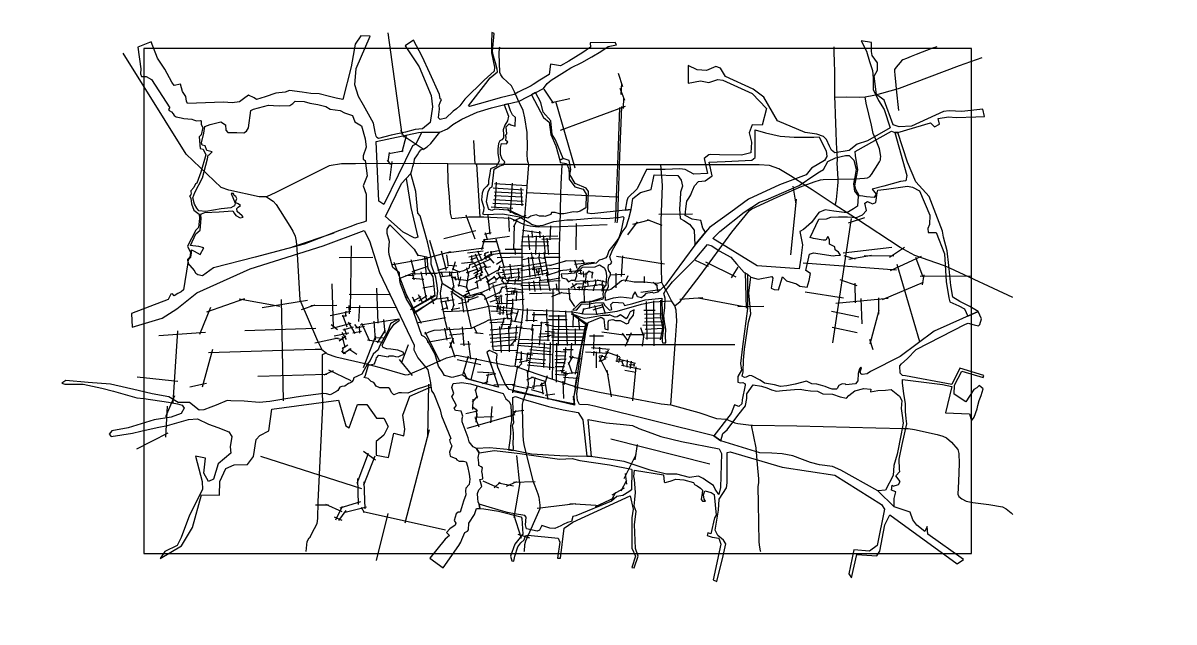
# Model space of a CAD drawing. Header units: metres. Extents: x 184 to 10270, y -520 to 4732.
import ezdxf

# ---------------------------------------------------------------- set-up
doc = ezdxf.new("R2010")
doc.units = ezdxf.units.M
doc.header["$MEASUREMENT"] = 0
for name, color, linetype in [('图框', 6, 'Continuous'), ('水网', 141, 'Continuous'), ('路网', 2, 'Continuous')]:
    doc.layers.add(name, color=color, linetype=linetype)

msp = doc.modelspace()

# ---------------------------------------------------------------- linework, layer by layer
at = {"layer": '图框'}
msp.add_lwpolyline([(1243, 4508), (1243, 81), (8494, 81), (8494, 4508), (1243, 4508)], dxfattribs=at)
at = {"layer": '水网'}
for points in [[(6238, 1113), (5193, 1373), (5136, 1384), (5060, 1386), (5042, 1422), (5038, 1481), (5054, 1618), (5116, 2020), (5120, 2040), (5137, 2107), (5185, 2127), (5249, 2153), (5275, 2137), (5283, 2050), (5313, 2042), (5312, 2110), (5318, 2127), (5353, 2132), (5376, 2122), (5417, 2122), (5435, 2115), (5471, 2093), (5494, 2103), (5496, 2124), (5534, 2170), (5539, 2216), (5504, 2198), (5485, 2158), (5470, 2138), (5450, 2154), (5420, 2174), (5392, 2155), (5372, 2152), (5351, 2160), (5322, 2172), (5315, 2168), (5259, 2166), (5148, 2148), (5108, 2141), (5074, 2149), (5031, 2167), (5006, 2176), (5124, 2097), (5071, 1885), (5043, 1657), (5011, 1456), (5018, 1380), (4445, 1519), (4409, 1565), (4386, 1619), (4345, 1715), (4332, 1777), (4338, 1825), (4324, 1836), (4273, 1860), (4248, 1846), (4350, 1540), (4090, 1605), (4061, 1627), (4033, 1648), (3946, 1624), (3878, 1640), (3858, 1676), (3826, 1723), (3796, 1824), (3720, 1964), (3702, 1981), (3678, 1992), (3609, 2194), (3597, 2225), (3543, 2316), (3492, 2444), (3485, 2474), (3482, 2542), (3425, 2588), (3394, 2703), (3390, 2729), (3391, 2749), (3396, 2817), (3374, 2885), (3374, 2923), (3398, 2961), (3612, 2749), (3644, 2692), (3653, 2696), (3723, 2683), (3733, 2580), (3753, 2544), (3774, 2506), (3784, 2425), (3793, 2336), (3597, 2225), (3609, 2194), (3811, 2315), (3818, 2380), (3814, 2431), (3803, 2502), (3773, 2582), (3761, 2616), (3760, 2674), (3728, 2814), (3664, 3041), (3643, 3065), (3625, 3255), (3584, 3412), (3543, 3368), (3582, 3114), (3643, 2854), (3617, 2844), (3515, 2898), (3362, 3035), (3502, 3324), (3584, 3412), (3590, 3439), (3601, 3474), (3613, 3511), (3616, 3539), (3641, 3576), (3654, 3595), (3671, 3621), (3701, 3632), (3727, 3647), (3759, 3675), (3837, 3775), (3677, 3772), (3626, 3669), (3597, 3656), (3347, 3139), (3302, 3169), (3280, 3692), (3650, 3772), (3837, 3775), (3905, 3804), (3952, 3842), (4030, 3888), (4164, 3951), (4289, 3987), (4359, 4005), (4533, 4046), (4746, 4158), (4777, 4202), (4812, 4231), (4883, 4274), (4930, 4303), (4984, 4340), (5080, 4385), (5170, 4436), (5248, 4482), (5313, 4525), (5386, 4540), (5374, 4561), (5153, 4558), (5156, 4520), (5089, 4472), (4968, 4397), (4895, 4356), (4805, 4370), (4796, 4279), (4713, 4231), (4655, 4192), (4636, 4181), (4522, 4126), (4489, 4106), (4366, 4077), (4214, 4032), (4096, 3999), (4088, 4005), (4240, 4200), (4278, 4252), (4342, 4305), (4340, 4326), (4325, 4383), (4308, 4442), (4298, 4481), (4313, 4641), (4291, 4648), (4290, 4559), (4288, 4470), (4316, 4346), (4313, 4310), (4226, 4231), (4056, 4063), (4011, 4006), (3983, 3978), (3953, 3960), (3889, 3898), (3839, 3885), (3826, 3901), (3829, 3929), (3833, 3975), (3831, 4012), (3839, 4034), (3852, 4060), (3840, 4067), (3833, 4104), (3749, 4293), (3682, 4438), (3607, 4580), (3533, 4533), (3657, 4347), (3760, 4095), (3771, 3997), (3752, 3860), (3686, 3804), (3622, 3797), (3536, 3776), (3409, 3747), (3300, 3719), (3284, 3728), (3279, 3739), (3271, 3774), (3255, 3855), (3168, 4010), (3123, 4087), (3091, 4189), (3103, 4333), (3225, 4617), (3145, 4619), (3096, 4545), (3061, 4348), (2987, 4060), (2928, 4073), (2869, 4086), (2779, 4111), (2706, 4114), (2629, 4124), (2518, 4139), (2482, 4125), (2401, 4116), (2307, 4085), (2231, 4060), (2209, 4076), (2161, 4100), (2117, 4066), (2080, 4042), (2018, 4032), (1940, 4037), (1627, 4027), (1616, 4046), (1612, 4088), (1581, 4131), (1564, 4195), (1509, 4185), (1489, 4212), (1426, 4326), (1362, 4424), (1307, 4566), (1189, 4519), (1218, 4329), (1214, 4286), (1223, 4263), (1262, 4264), (1310, 4235), (1471, 3989), (1466, 3983), (1460, 3973), (1465, 3964), (1485, 3954), (1499, 3936), (1508, 3922), (1527, 3910), (1571, 3899), (1594, 3894), (1663, 3890), (1677, 3882), (1705, 3875), (1737, 3877), (1745, 3875), (1746, 3841), (1760, 3817), (1746, 3751), (1728, 3733), (1737, 3631), (1763, 3626), (1786, 3576), (1743, 3424), (1708, 3327), (1695, 3321), (1682, 3290), (1654, 3259), (1656, 3252), (1657, 3241), (1655, 3228), (1651, 3219), (1642, 3215), (1656, 3197), (1660, 3146), (1681, 3091), (1729, 3056), (1732, 3019), (1723, 2940), (1699, 2914), (1625, 2774), (1653, 2721), (1647, 2678), (1627, 2658), (1628, 2630), (1638, 2619), (1631, 2644), (1636, 2662), (1655, 2678), (1661, 2713), (1662, 2742), (1684, 2732), (1736, 2701), (1768, 2760), (1725, 2772), (1673, 2777), (1651, 2780), (1698, 2883), (1736, 2916), (1744, 3017), (1743, 3050), (1747, 3059), (1778, 3069), (1902, 3076), (2024, 3086), (2035, 3065), (2048, 3044), (2087, 3023), (2114, 3029), (2106, 3041), (2062, 3078), (2059, 3104), (2069, 3118), (2090, 3132), (2070, 3146), (2050, 3156), (2049, 3170), (2059, 3193), (2050, 3210), (2034, 3220), (2029, 3237), (2007, 3237), (2043, 3151), (2038, 3130), (2025, 3124), (2004, 3112), (1920, 3103), (1787, 3080), (1725, 3085), (1706, 3108), (1688, 3144), (1672, 3200), (1691, 3247), (1758, 3373), (1801, 3540), (1806, 3572), (1816, 3575), (1843, 3603), (1795, 3614), (1780, 3654), (1755, 3660), (1749, 3681), (1768, 3765), (1777, 3823), (1823, 3841), (1918, 3865), (1960, 3839), (1961, 3793), (1978, 3773), (2058, 3773), (2120, 3770), (2143, 3783), (2159, 3814), (2182, 3964), (2204, 3976), (2334, 4012), (2379, 4009), (2432, 4006), (2523, 4008), (2550, 4026), (2568, 4047), (2649, 4044), (2698, 4030), (2767, 4018), (2838, 4000), (2877, 3975), (2962, 3964), (3001, 3943), (3070, 3920), (3093, 3866), (3150, 3830), (3183, 3717), (3191, 3642), (3164, 3567), (3164, 3537), (3183, 3526), (3201, 3392), (3164, 3305), (3192, 3231), (3192, 2995), (3168, 2986), (3106, 2967), (3058, 2947), (2957, 2911), (2647, 2792), (2220, 2680), (1854, 2585), (1756, 2514), (1715, 2525), (1700, 2535), (1686, 2562), (1628, 2630), (1591, 2392), (1570, 2374), (1540, 2359), (1508, 2339), (1495, 2357), (1481, 2354), (1457, 2308), (1134, 2184), (1141, 2064), (1403, 2143), (1531, 2227), (1708, 2366), (2176, 2575), (2813, 2779), (3174, 2912), (3220, 2822), (3307, 2543), (3613, 1907), (3609, 1866), (3645, 1797), (3733, 1691), (3756, 1578), (3765, 1506), (3785, 1479), (3839, 1340), (3850, 1286), (3932, 1089), (3920, 1078), (3927, 1055), (3943, 1024), (3921, 970), (3927, 933), (3976, 913), (3985, 903), (4007, 890), (4045, 890), (4068, 883), (4079, 845), (4095, 776), (4099, 731), (4095, 685), (4065, 654), (4063, 629), (4065, 595), (4043, 539), (4028, 481), (4016, 444), (3998, 444), (3981, 428), (3961, 370), (3978, 347), (3970, 330), (3925, 298), (3896, 265), (3921, 237), (3884, 205), (3750, 39), (3866, -45), (4002, 151), (4022, 181), (4029, 204), (4056, 264), (4079, 275), (4087, 288), (4092, 346), (4139, 423), (4158, 476), (4186, 474), (4182, 512), (4174, 534), (4170, 562), (4168, 606), (4179, 640), (4206, 669), (4187, 729), (4213, 736), (4212, 773), (4205, 800), (4212, 832), (4199, 840), (4179, 851), (4178, 874), (4173, 923), (4181, 964), (4158, 1002), (4130, 1016), (4095, 1060), (4086, 1095), (4032, 1234), (4031, 1263), (4037, 1285), (4024, 1329), (3975, 1334), (3962, 1355), (3983, 1377), (3943, 1454), (3958, 1482), (3941, 1537), (3953, 1571), (4008, 1578), (4027, 1579), (4106, 1568), (4391, 1482), (4416, 1437), (4444, 1414), (4460, 1380), (4466, 1245), (4457, 1200), (4457, 1145), (4452, 1091), (4446, 1050), (4437, 990), (4478, 983), (4482, 1002), (4479, 1050), (4482, 1101), (4482, 1136), (4478, 1165), (4472, 1204), (4485, 1230), (4482, 1261), (4479, 1299), (4478, 1330), (4475, 1432), (4476, 1448), (4500, 1458), (4566, 1433), (4789, 1369), (4916, 1341), (5048, 1317), (5090, 1252), (5124, 934), (5140, 934), (5165, 930), (5137, 1254), (5293, 1227), (5447, 1211), (5526, 1203), (5580, 1175), (5661, 1146), (5774, 1107), (5955, 1062), (6285, 999), (6305, 956), (6296, 658), (6281, 599), (6249, 644), (6235, 678), (6186, 710), (6145, 739), (6102, 759), (6023, 746), (5914, 777), (5824, 775), (5680, 811), (5453, 886), (5140, 934), (5034, 932), (4889, 936), (4641, 952), (4455, 988), (4272, 1007), (4158, 1002), (4181, 964), (4317, 984), (4538, 957), (4885, 907), (4996, 914), (5064, 896), (5324, 857), (5516, 821), (5520, 810), (5516, 639), (5492, 621), (5441, 589), (5388, 580), (5340, 540), (5028, 412), (5003, 406), (4989, 361), (4954, 351), (4917, 335), (4897, 322), (4844, 300), (4800, 302), (4765, 314), (4731, 325), (4709, 286), (4691, 277), (4597, 297), (4586, 333), (4594, 399), (4581, 415), (4492, 428), (4429, 440), (4349, 462), (4270, 486), (4182, 512), (4186, 474), (4222, 472), (4350, 453), (4547, 403), (4556, 389), (4563, 249), (4529, 207), (4494, 162), (4456, 56), (4469, 16), (4485, 14), (4494, 58), (4521, 138), (4546, 173), (4576, 201), (4586, 235), (4609, 242), (4874, 216), (4887, 179), (4868, 39), (4895, 39), (4925, 302), (5001, 355), (5505, 586), (5531, 468), (5518, 392), (5518, 128), (5550, 57), (5520, -43), (5539, -45), (5574, 57), (5551, 125), (5541, 335), (5558, 449), (5540, 495), (5545, 555), (5551, 614), (5549, 654), (5542, 729), (5537, 755), (5541, 812), (5797, 770), (5803, 708), (5811, 702), (5855, 715), (5906, 733), (5975, 726), (6058, 703), (6069, 684), (6093, 673), (6122, 654), (6137, 635), (6135, 608), (6127, 555), (6138, 538), (6166, 539), (6152, 557), (6147, 595), (6160, 630), (6213, 614), (6241, 598), (6259, 416), (6243, 392), (6210, 253), (6184, 262), (6178, 237), (6223, 225), (6282, 215), (6299, 163), (6233, -151), (6263, -165), (6320, 60), (6343, 164), (6321, 197), (6272, 237), (6250, 284), (6279, 461), (6285, 556), (6348, 655), (6353, 700), (6353, 874), (6353, 967), (6382, 973), (6836, 838), (7298, 767), (7708, 510), (7733, 469), (7669, 151), (7602, 101), (7463, 113), (7421, -97), (7443, -133), (7490, 73), (7667, 59), (7692, 100), (7736, 333), (7780, 418), (8369, -9), (8425, 28), (8114, 251), (8107, 317), (8087, 274), (8015, 330), (7980, 375), (7957, 444), (7817, 491), (7676, 630), (7349, 810), (7276, 843), (7163, 857), (7086, 878), (7015, 905), (6931, 936), (6835, 955), (6747, 961), (6642, 964), (6300, 1069)], [(7817, 491), (7817, 543), (7817, 563), (7832, 620), (7793, 636), (7800, 680), (7809, 670), (7856, 685), (7870, 712), (7833, 762), (7868, 799), (7865, 817), (7863, 908), (7888, 1036), (7928, 1217), (7923, 1265), (7916, 1326), (7916, 1347), (7917, 1395), (7902, 1481), (7890, 1578), (7890, 1607), (8241, 1561), (8324, 1545), (8268, 1314), (8477, 1306), (8494, 1243), (8519, 1276), (8545, 1349), (8552, 1377), (8563, 1422), (8579, 1465), (8599, 1524), (8563, 1552), (8543, 1534), (8517, 1517), (8447, 1409), (8344, 1477), (8346, 1555), (8410, 1680), (8598, 1624), (8604, 1641), (8394, 1705), (8324, 1562), (7917, 1637), (7892, 1640), (7869, 1662), (7866, 1726), (7883, 1744), (7932, 1787), (8010, 1869), (8442, 2091), (8466, 2099), (8520, 2086), (8556, 2076), (8568, 2089), (8584, 2138), (8554, 2202), (8169, 2031), (7869, 1809), (7610, 1677), (7580, 1656), (7536, 1649), (7527, 1657), (7519, 1674), (7532, 1709), (7526, 1714), (7515, 1700), (7502, 1658), (7500, 1593), (7478, 1567), (7395, 1558), (7392, 1564), (7363, 1567), (7333, 1554), (7319, 1528), (7312, 1522), (7275, 1521), (7248, 1531), (7212, 1544), (7173, 1556), (7141, 1565), (7097, 1568), (7072, 1580), (7051, 1590), (6950, 1564), (6878, 1550), (6822, 1545), (6770, 1558), (6683, 1574), (6643, 1600), (6572, 1637), (6549, 1640), (6521, 1626), (6505, 1623), (6487, 1634), (6495, 1673), (6498, 1777), (6507, 1871), (6540, 2110), (6561, 2183), (6545, 2365), (6561, 2502), (6533, 2531), (6532, 2228), (6489, 1895), (6472, 1745), (6479, 1687), (6448, 1632), (6449, 1583), (6467, 1578), (6493, 1581), (6513, 1567), (6511, 1555), (6486, 1429), (6484, 1394), (6456, 1369), (6418, 1383), (6389, 1309), (6238, 1113), (6300, 1069), (6317, 1134), (6354, 1165), (6448, 1290), (6515, 1375), (6516, 1377), (6526, 1438), (6527, 1481), (6582, 1558), (6654, 1547), (6701, 1534), (6744, 1514), (6786, 1504), (6838, 1509), (6943, 1519), (6993, 1522), (7040, 1512), (7086, 1508), (7145, 1504), (7194, 1481), (7278, 1478), (7344, 1454), (7400, 1441), (7420, 1466), (7472, 1506), (7552, 1526), (7613, 1521), (7610, 1497), (7675, 1510), (7742, 1513), (7792, 1517), (7865, 1459), (7884, 1423), (7878, 1352), (7889, 1291), (7897, 1222), (7880, 1130), (7843, 951), (7814, 853), (7810, 764), (7742, 636), (7676, 630)]]:
    msp.add_lwpolyline(points, close=True, dxfattribs=at)
for points in [[(4400, 4015), (4439, 3916), (4430, 3874), (4406, 3835), (4391, 3796), (4394, 3758), (4394, 3724), (4380, 3707), (4363, 3698), (4350, 3674), (4344, 3626), (4345, 3588), (4358, 3521), (4330, 3474), (4282, 3452), (4272, 3395), (4263, 3351), (4263, 3320), (4246, 3298), (4218, 3273), (4209, 3240), (4203, 3180), (4222, 3115), (4218, 3081), (4211, 3059), (4228, 3053), (4385, 3060), (4471, 3043), (4534, 3032), (4625, 2980), (4640, 2968), (4686, 2954), (4742, 2959), (4783, 2975), (4836, 2990), (4902, 3001), (4949, 3006), (5002, 3005), (5200, 3024), (5298, 3018), (5418, 3030), (5440, 3036), (5450, 3025), (5422, 2901), (5404, 2847), (5377, 2808), (5318, 2733), (5302, 2690), (5292, 2673), (5257, 2657), (5232, 2651), (5207, 2626), (5162, 2619), (5099, 2610), (5065, 2597), (5037, 2561), (5014, 2539), (4962, 2532), (4901, 2529), (4905, 2498), (4944, 2490), (4963, 2463), (4991, 2477), (5022, 2478), (5036, 2516), (5034, 2540), (5088, 2592), (5198, 2594), (5235, 2612), (5273, 2588), (5281, 2581), (5292, 2555), (5298, 2514), (5292, 2434), (5272, 2409), (5265, 2349), (5270, 2324), (5263, 2307), (5182, 2290), (5089, 2277), (5070, 2281), (5030, 2244), (5002, 2218), (5034, 2215), (5082, 2270), (5129, 2268), (5198, 2277), (5269, 2281), (5282, 2254), (5323, 2214), (5345, 2221), (5336, 2265), (5355, 2285), (5403, 2281), (5442, 2277), (5456, 2255), (5528, 2272), (5635, 2306), (5783, 2318), (5784, 2173), (5797, 2055), (5786, 1970), (5784, 1940), (5789, 1927), (5816, 1927), (5815, 1988), (5818, 2047), (5805, 2112), (5800, 2163), (5807, 2237), (5810, 2318), (5799, 2359), (5812, 2381), (5876, 2461), (6075, 2660), (6182, 2790), (6220, 2779), (6283, 2733), (6387, 2678), (6435, 2621), (6502, 2544), (6533, 2531), (6561, 2502), (6625, 2486), (6747, 2509), (6755, 2495), (6740, 2407), (6767, 2396), (6805, 2393), (6838, 2506), (6873, 2471), (6961, 2445), (6991, 2424), (7056, 2415), (7074, 2473), (7086, 2535), (7045, 2563), (7077, 2704), (7111, 2717), (7282, 2689), (7300, 2692), (7347, 2695), (7330, 2723), (7301, 2744), (7298, 2768), (7252, 2792), (7251, 2834), (7237, 2860), (7220, 2829), (7197, 2828), (7110, 2842), (7083, 2851), (7159, 3013), (7226, 3016), (7264, 3030), (7331, 3033), (7409, 3033), (7487, 3025), (7539, 3050), (7576, 3088), (7561, 3151), (7585, 3166), (7627, 3145), (7657, 3158), (7670, 3244), (7674, 3265), (7752, 3274), (7934, 3301), (7979, 3293), (8040, 3260), (8130, 3047), (8128, 2964), (8113, 2929), (8117, 2896), (8185, 2896), (8260, 2709), (8273, 2464), (8297, 2323), (8307, 2288), (8385, 2251), (8435, 2226), (8464, 2162), (8554, 2202), (8481, 2245), (8392, 2291), (8333, 2328), (8314, 2431), (8296, 2605), (8282, 2733), (8249, 2854), (8242, 2907), (8123, 3210), (8008, 3340), (7935, 3511), (7851, 3772), (7825, 3772), (7930, 3395), (7920, 3348), (7874, 3342), (7728, 3302), (7625, 3275), (7659, 3231), (7642, 3202), (7575, 3208), (7526, 3215), (7502, 3214), (7496, 3126), (7461, 3101), (7402, 3067), (7290, 3082), (7214, 3095), (7159, 3069), (7092, 2984), (7022, 2921), (6990, 2904), (7015, 2788), (7001, 2669), (6986, 2577), (6616, 2603), (6230, 2841), (6290, 2904), (6503, 3072), (6637, 3161), (6696, 3182), (6984, 3308), (7122, 3400), (7163, 3428), (7199, 3446), (7237, 3518), (7303, 3549), (7391, 3571), (7423, 3571), (7463, 3529), (7484, 3449), (7474, 3380), (7462, 3322), (7469, 3257), (7505, 3214), (7511, 3219), (7482, 3271), (7474, 3304), (7499, 3445), (7480, 3570), (7477, 3606), (7795, 3784), (7825, 3772), (7851, 3772), (8135, 3856), (8171, 3822), (8215, 3844), (8203, 3894), (8293, 3908), (8361, 3902), (8534, 3910), (8610, 3912), (8596, 3976), (8410, 3956), (8301, 3962), (8249, 3956), (7969, 3828), (7863, 3820), (7809, 3838), (7731, 4055), (7663, 4105), (7643, 4265), (7673, 4319), (7673, 4383), (7625, 4447), (7619, 4481), (7619, 4561), (7529, 4575), (7575, 4485), (7603, 4393), (7627, 4315), (7633, 4247), (7633, 4148), (7681, 4053), (7730, 3973), (7784, 3814), (7585, 3698), (7493, 3668), (7423, 3613), (7298, 3593), (7268, 3618), (7250, 3653), (7225, 3711), (7198, 3738), (7140, 3756), (7037, 3773), (6795, 3874), (6676, 4081), (6582, 4151), (6339, 4264), (6296, 4336), (6254, 4350), (6172, 4314), (6093, 4322), (6013, 4358), (6013, 4204), (6122, 4226), (6194, 4210), (6272, 4236), (6316, 4232), (6574, 4114), (6698, 3983), (6660, 3835), (6574, 3840), (6547, 3768), (6567, 3687), (6563, 3593), (6481, 3573), (6286, 3575), (6208, 3579), (6194, 3577), (6152, 3545), (6182, 3412), (6063, 3406), (5987, 3448), (5941, 3452), (5810, 3446), (5649, 3448), (5567, 3279), (5484, 3200), (5476, 3173), (5460, 3091), (5513, 3098), (5529, 3192), (5595, 3245), (5688, 3271), (5714, 3400), (5922, 3395), (5950, 3354), (5962, 3302), (5946, 3250), (5943, 3182), (5938, 3101), (5943, 3017), (5976, 3000), (6025, 2967), (6066, 2914), (6072, 2783), (6165, 2899), (6140, 2934), (6124, 3000), (6047, 3012), (5987, 3045), (5991, 3103), (6000, 3169), (6019, 3197), (6035, 3225), (6048, 3256), (6053, 3270), (6068, 3304), (6102, 3342), (6161, 3348), (6223, 3391), (6198, 3512), (6337, 3518), (6572, 3528), (6599, 3552), (6599, 3795), (6690, 3770), (6820, 3741), (6942, 3731), (7113, 3731), (7161, 3733), (7204, 3642), (7221, 3611), (7228, 3562), (7208, 3525), (7092, 3458), (7046, 3401), (6812, 3313), (6541, 3187), (6386, 3073), (6200, 2940), (6165, 2899), (6072, 2783), (5889, 2537), (5814, 2434), (5747, 2372), (5711, 2364), (5696, 2370), (5642, 2360), (5624, 2340), (5603, 2321), (5570, 2330), (5548, 2374), (5532, 2349), (5523, 2317), (5422, 2329), (5356, 2319), (5289, 2300), (5284, 2360), (5315, 2420), (5312, 2456), (5318, 2495), (5331, 2522), (5332, 2542), (5317, 2558), (5312, 2584), (5316, 2610), (5336, 2620), (5345, 2635), (5336, 2652), (5326, 2681), (5349, 2740), (5385, 2800), (5435, 2897), (5469, 2946), (5494, 3017), (5513, 3098), (5460, 3091), (5170, 3059), (5132, 3065), (5139, 3254), (5119, 3284), (5024, 3324), (4975, 3404), (4986, 3446), (4969, 3525), (4951, 3533), (4917, 3545), (4887, 3530), (4891, 3509), (4946, 3500), (4967, 3452), (4971, 3403), (4971, 3364), (5021, 3294), (5093, 3275), (5118, 3232), (5116, 3111), (5066, 3083), (5037, 3073), (5009, 3076), (4924, 3059), (4885, 3058), (4847, 3069), (4815, 3069), (4810, 3052), (4784, 3043), (4757, 3034), (4747, 3038), (4709, 3037), (4680, 3049), (4635, 3037), (4609, 3020), (4498, 3055), (4434, 3091), (4318, 3100), (4293, 3088), (4270, 3096), (4262, 3104), (4247, 3164), (4259, 3254), (4278, 3286), (4294, 3296), (4314, 3450), (4362, 3478), (4395, 3487), (4405, 3514), (4382, 3539), (4368, 3580), (4369, 3640), (4376, 3676), (4420, 3673), (4433, 3691), (4414, 3701), (4419, 3732), (4413, 3748), (4424, 3761), (4418, 3821), (4444, 3849), (4460, 3838), (4498, 3827), (4501, 3904), (4474, 3928), (4456, 3962), (4437, 4013), (4435, 4023), (4400, 4015)], [(4640, 4102), (4746, 3903), (4794, 3862), (4808, 3753), (4853, 3654), (4887, 3530), (4917, 3545), (4851, 3707), (4820, 3755), (4808, 3875), (4742, 3951), (4721, 4034), (4676, 4121), (4640, 4102)], [(3759, 1560), (3639, 1522), (3555, 1487), (3501, 1489), (3476, 1490), (3434, 1473), (3414, 1492), (3398, 1525), (3386, 1533), (3312, 1533), (3280, 1548), (3258, 1579), (3234, 1589), (3210, 1614), (3171, 1625), (3181, 1634), (3212, 1732), (3265, 1744), (3279, 1783), (3283, 1797), (3302, 1820), (3383, 1806), (3392, 1814), (3427, 1814), (3448, 1807), (3473, 1806), (3490, 1814), (3521, 1828), (3515, 1845), (3468, 1863), (3407, 1873), (3373, 1875), (3339, 1887), (3332, 1903), (3392, 2031), (3437, 2090), (3484, 2126), (3475, 2134), (3415, 2104), (3403, 2093), (3395, 2072), (3383, 2037), (3309, 1898), (3297, 1866), (3252, 1827), (3226, 1773), (3204, 1744), (3152, 1652), (3115, 1636), (3084, 1621), (3077, 1600), (3066, 1586), (3054, 1576), (3037, 1571), (3005, 1549), (2979, 1544), (2961, 1538), (2944, 1511), (2926, 1498), (2875, 1472), (2845, 1479), (2817, 1484), (2617, 1458), (2488, 1436), (2347, 1414), (2253, 1404), (2123, 1416), (2006, 1419), (1974, 1421), (1878, 1382), (1829, 1362), (1768, 1341), (1727, 1336), (1644, 1403), (1543, 1403), (1462, 1455), (1315, 1479), (1192, 1509), (952, 1564), (755, 1579), (560, 1598), (525, 1575), (551, 1564), (712, 1564), (876, 1529), (978, 1503), (1183, 1444), (1244, 1438), (1458, 1406), (1538, 1393), (1579, 1382), (1597, 1356), (1569, 1308), (1482, 1276), (1333, 1252), (1105, 1182), (963, 1156), (939, 1128), (956, 1106), (1144, 1135), (1216, 1154), (1361, 1185), (1450, 1204), (1633, 1256), (1714, 1260), (1811, 1213), (1891, 1185), (1988, 1148), (2014, 1107), (1999, 1015), (2004, 959), (1893, 867), (1854, 731), (1810, 713), (1768, 784), (1783, 915), (1697, 933), (1753, 713), (1756, 642), (1643, 416), (1569, 220), (1536, 151), (1426, 98), (1385, 36), (1572, 148), (1670, 309), (1747, 594), (1905, 591), (1908, 713), (1961, 826), (2036, 858), (2152, 861), (2205, 930), (2226, 1081), (2259, 1114), (2339, 1155), (2366, 1346), (2949, 1426), (3014, 1201), (3041, 1183), (3115, 1388), (3198, 1388), (3282, 1266), (3347, 1266), (3383, 1195), (3347, 1117), (3279, 1061), (3279, 942), (3386, 921), (3433, 1135), (3522, 1111), (3531, 1171), (3513, 1293), (3573, 1459), (3761, 1542), (3759, 1560)]]:
    msp.add_lwpolyline(points, dxfattribs=at)
at = {"layer": '路网'}
for p, q in [((3508, 3755), (3384, 4646)), ((5439, 4171), (5403, 4289)), ((4748, 4153), (4831, 4028)), ((5457, 4053), (5417, 4158)), ((5427, 4106), (5431, 4203)), ((4521, 4062), (4490, 4129)), ((4814, 4034), (4976, 4071)), ((4851, 4046), (5019, 3461)), ((5446, 3983), (5450, 4079)), ((4894, 3793), (5463, 4003)), ((3526, 3728), (3496, 3790)), ((3506, 3601), (3544, 3745)), ((3699, 3620), (3516, 3742)), ((4147, 3494), (4135, 3703)), ((3384, 3514), (3396, 3597)), ((3390, 3589), (3515, 3611)), ((7321, 3528), (7317, 3597)), ((3664, 3499), (3097, 3498)), ((3408, 3490), (3378, 3530)), ((3417, 3517), (3396, 3354)), ((4190, 3031), (4160, 3494)), ((4377, 3492), (4335, 3493)), ((6205, 3488), (6171, 3488)), ((4329, 3337), (4320, 3111)), ((4305, 3287), (4569, 3268)), ((4602, 3303), (4315, 3321)), ((4316, 3251), (4562, 3241)), ((4471, 3327), (4454, 3067)), ((4558, 3130), (4550, 3287)), ((6930, 3301), (6957, 3144)), ((4302, 3151), (4571, 3140)), ((4307, 3184), (4566, 3171)), ((4314, 3219), (4560, 3208)), ((6959, 3187), (6909, 2700)), ((4064, 3050), (4144, 2840)), ((4258, 3048), (4276, 2879)), ((4286, 3120), (4476, 3107)), ((4429, 3100), (4573, 3028)), ((4437, 3032), (4444, 2903)), ((4481, 2996), (4592, 3046)), ((5756, 3057), (6050, 3058)), ((7488, 3014), (7439, 3046)), ((4487, 2963), (4482, 2742)), ((4512, 3003), (4483, 2941)), ((4807, 2953), (4801, 2831)), ((5032, 2975), (5029, 2743)), ((5484, 2873), (5569, 2987)), ((5527, 2967), (5675, 3007)), ((5786, 2957), (5656, 3007)), ((7441, 3018), (7276, 1927)), ((7419, 2981), (7561, 3025)), ((2547, 2770), (2911, 2893)), ((3872, 2843), (4153, 2912)), ((4204, 2746), (4231, 2838)), ((4215, 2832), (4447, 2864)), ((4228, 2879), (4286, 2895)), ((4233, 2895), (4252, 2833)), ((4326, 2838), (4400, 2584)), ((4556, 2858), (4871, 2865)), ((4561, 2916), (4724, 2892)), ((4612, 2875), (4621, 2744)), ((4642, 2909), (4645, 2850)), ((4682, 2866), (4675, 2703)), ((4711, 2907), (4713, 2847)), ((4730, 2837), (4891, 2842)), ((4741, 2870), (4759, 2705)), ((4773, 2846), (4788, 2703)), ((2582, 2787), (2586, 2706)), ((3053, 2218), (3062, 2779)), ((3685, 2660), (3932, 2727)), ((3895, 2562), (3852, 2732)), ((3892, 2718), (4221, 2761)), ((4078, 2717), (4217, 2735)), ((4167, 2733), (4206, 2646)), ((4207, 2816), (4340, 2815)), ((4229, 2712), (4265, 2726)), ((4279, 2723), (4366, 2741)), ((4289, 2702), (4286, 2732)), ((4410, 2750), (4561, 2750)), ((4495, 2756), (4496, 2703)), ((4547, 2778), (4791, 2780)), ((4552, 2816), (4791, 2814)), ((7372, 2716), (7797, 2765)), ((7776, 2678), (7908, 2765)), ((2954, 2675), (3251, 2680)), ((3422, 2613), (3720, 2668)), ((3433, 2634), (3554, 2319)), ((3582, 2657), (3617, 2526)), ((3703, 2681), (3717, 2521)), ((3912, 2601), (3898, 2699)), ((3950, 2565), (3974, 2640)), ((4026, 2625), (4132, 2639)), ((4092, 2683), (4202, 2705)), ((4108, 2657), (4167, 2679)), ((4115, 2694), (4117, 2628)), ((4120, 2590), (4286, 2663)), ((4134, 2634), (4173, 2550)), ((4147, 2708), (4203, 2580)), ((4214, 2639), (4244, 2587)), ((4227, 2691), (4240, 2720)), ((4227, 2704), (4244, 2657)), ((4228, 2676), (4295, 2713)), ((4258, 2688), (4309, 2626)), ((4334, 2616), (4390, 2654)), ((4340, 2675), (4568, 2683)), ((4551, 2656), (4657, 2679)), ((4554, 2598), (4769, 2635)), ((4611, 2680), (4625, 2504)), ((4633, 2666), (4715, 2676)), ((4637, 2719), (4671, 2509)), ((4704, 2669), (4735, 2520)), ((4707, 2717), (4705, 2660)), ((4709, 2676), (4762, 2668)), ((4749, 2721), (4783, 2530)), ((4749, 2680), (4890, 2679)), ((4797, 2607), (4953, 2649)), ((4932, 2647), (5094, 2648)), ((5016, 2617), (5193, 2635)), ((5017, 2654), (5038, 2582)), ((5083, 2656), (5103, 2620)), ((5385, 2686), (5806, 2620)), ((5430, 2509), (5441, 2690)), ((6073, 2651), (6188, 2600)), ((6165, 2638), (6430, 2506)), ((7021, 2629), (7837, 2569)), ((7378, 2693), (7475, 2664)), ((7421, 2662), (7618, 2696)), ((7555, 2692), (7815, 2690)), ((7786, 2563), (8057, 2686)), ((8004, 2678), (8070, 2507)), ((3479, 2491), (3622, 2548)), ((3595, 2552), (3725, 2596)), ((3598, 2529), (3609, 2481)), ((3669, 2550), (3721, 2298)), ((3818, 2566), (3909, 2590)), ((3846, 2553), (3863, 2505)), ((3905, 2609), (3986, 2603)), ((3924, 2512), (3924, 2553)), ((3941, 2553), (3933, 2513)), ((3935, 2534), (3958, 2412)), ((3944, 2579), (4013, 2547)), ((3990, 2551), (4000, 2476)), ((4087, 2544), (4068, 2408)), ((4069, 2543), (4173, 2575)), ((4071, 2584), (4088, 2513)), ((4136, 2534), (4207, 2576)), ((4172, 2538), (4142, 2511)), ((4147, 2457), (4366, 2575)), ((4154, 2531), (4158, 2489)), ((4159, 2553), (4168, 2523)), ((4209, 2527), (4178, 2506)), ((4182, 2582), (4246, 2603)), ((4210, 2552), (4187, 2531)), ((4190, 2573), (4211, 2542)), ((4191, 2542), (4203, 2516)), ((4193, 2591), (4201, 2566)), ((4211, 2542), (4210, 2552)), ((4229, 2582), (4266, 2513)), ((4230, 2574), (4239, 2592)), ((4235, 2589), (4281, 2597)), ((4329, 2537), (4404, 2549)), ((4343, 2544), (4375, 2490)), ((4349, 2556), (4364, 2606)), ((4356, 2588), (4569, 2611)), ((4382, 2564), (4550, 2579)), ((4385, 2527), (4541, 2544)), ((4390, 2575), (4411, 2482)), ((4449, 2617), (4466, 2491)), ((4524, 2583), (4530, 2491)), ((4544, 2499), (4788, 2542)), ((4547, 2561), (4668, 2582)), ((4647, 2571), (4729, 2582)), ((4649, 2592), (4774, 2604)), ((4678, 2579), (4690, 2544)), ((4683, 2544), (4713, 2555)), ((4696, 2554), (4701, 2519)), ((4703, 2582), (4705, 2544)), ((4721, 2560), (4780, 2569)), ((4762, 2610), (4815, 2608)), ((4769, 2575), (4888, 2581)), ((4769, 2517), (4895, 2559)), ((4771, 2547), (4802, 2383)), ((4876, 2562), (4988, 2570)), ((4970, 2552), (5080, 2565)), ((4979, 2579), (4984, 2544)), ((5051, 2539), (5129, 2529)), ((5062, 2568), (5074, 2527)), ((5092, 2552), (5095, 2502)), ((5115, 2448), (5120, 2542)), ((5116, 2533), (5149, 2559)), ((5137, 2558), (5179, 2540)), ((5172, 2551), (5170, 2494)), ((5325, 2525), (5459, 2529)), ((5382, 2410), (5382, 2539)), ((6392, 2498), (6452, 2592)), ((6525, 2232), (6516, 2543)), ((7841, 2616), (8039, 1939)), ((8079, 2525), (8064, 2436)), ((8299, 2584), (8264, 2599)), ((2904, 2065), (2894, 2445)), ((3536, 2521), (3613, 2519)), ((3595, 2495), (3697, 2485)), ((3687, 2410), (3784, 2426)), ((3852, 2509), (3931, 2519)), ((3936, 2503), (3976, 2504)), ((3958, 2427), (3943, 2394)), ((3959, 2491), (4084, 2473)), ((3967, 2508), (3977, 2476)), ((3993, 2435), (4077, 2416)), ((4019, 2507), (4001, 2420)), ((4066, 2424), (4098, 2351)), ((4163, 2508), (4073, 2471)), ((4158, 2471), (4170, 2405)), ((4179, 2516), (4197, 2471)), ((4233, 2514), (4267, 2459)), ((4247, 2469), (4271, 2433)), ((4248, 2461), (4317, 2507)), ((4259, 2435), (4332, 2466)), ((4262, 2440), (4273, 2386)), ((4300, 2439), (4355, 2229)), ((4306, 2512), (4336, 2478)), ((4324, 2478), (4368, 2512)), ((4358, 2360), (4390, 2422)), ((4359, 2499), (4416, 2510)), ((4375, 2410), (4427, 2424)), ((4389, 2499), (4377, 2464)), ((4377, 2477), (4403, 2443)), ((4384, 2493), (4539, 2508)), ((4412, 2453), (4427, 2373)), ((4417, 2475), (4545, 2474)), ((4446, 2507), (4427, 2443)), ((4493, 2439), (4502, 2488)), ((4519, 2469), (4530, 2501)), ((4547, 2429), (4798, 2435)), ((4553, 2476), (4718, 2506)), ((4555, 2455), (4795, 2461)), ((4618, 2463), (4621, 2385)), ((4656, 2470), (4668, 2379)), ((4703, 2509), (4718, 2473)), ((4706, 2474), (4794, 2487)), ((4708, 2466), (4718, 2389)), ((4778, 2477), (4889, 2498)), ((4778, 2467), (4891, 2473)), ((4855, 2445), (4861, 2386)), ((4984, 2414), (5040, 2447)), ((4997, 2451), (5025, 2391)), ((5021, 2469), (5104, 2474)), ((5025, 2444), (5099, 2447)), ((5039, 2414), (5245, 2439)), ((5055, 2422), (5057, 2388)), ((5098, 2464), (5080, 2388)), ((5091, 2462), (5245, 2478)), ((5095, 2478), (5107, 2457)), ((5106, 2427), (5105, 2387)), ((5132, 2474), (5134, 2421)), ((5192, 2439), (5180, 2384)), ((5198, 2483), (5203, 2428)), ((5215, 2481), (5299, 2458)), ((5233, 2442), (5286, 2424)), ((5266, 2475), (5253, 2429)), ((5264, 2438), (5257, 2381)), ((5465, 2464), (5488, 2518)), ((5631, 2453), (5629, 2508)), ((5707, 2458), (5743, 2428)), ((5736, 2441), (5744, 2380)), ((5823, 2382), (5793, 2434)), ((7342, 2482), (7492, 2430)), ((7474, 2451), (7477, 2277)), ((7715, 2308), (8074, 2458)), ((8047, 2513), (8497, 2516)), ((3041, 2353), (3394, 2351)), ((3297, 2099), (3284, 2408)), ((3527, 2381), (3674, 2101)), ((3581, 2221), (3790, 2346)), ((3594, 2331), (3618, 2288)), ((3606, 2295), (3672, 2335)), ((3691, 2273), (3651, 2349)), ((3652, 2297), (3722, 2343)), ((3756, 2342), (3782, 2270)), ((3780, 2310), (3912, 2324)), ((3898, 2330), (3914, 2293)), ((3933, 2380), (4040, 2306)), ((3955, 2400), (3937, 2349)), ((3938, 2360), (3958, 2253)), ((4026, 2324), (4044, 2195)), ((4094, 2366), (4039, 2334)), ((4054, 2350), (4072, 2326)), ((4062, 2331), (4201, 2372)), ((4066, 2379), (4173, 2415)), ((4086, 2303), (4176, 2333)), ((4284, 2406), (4188, 2361)), ((4194, 2372), (4211, 2346)), ((4227, 2311), (4376, 2377)), ((4316, 2334), (4383, 2341)), ((4326, 2312), (4364, 2325)), ((4352, 2326), (4359, 2268)), ((4372, 2348), (4378, 2268)), ((4408, 2351), (4492, 2357)), ((4413, 2405), (4470, 2411)), ((4420, 2381), (4569, 2371)), ((4428, 2360), (4421, 2228)), ((4453, 2411), (4565, 2393)), ((4467, 2385), (4465, 2351)), ((4484, 2351), (4486, 2385)), ((4497, 2367), (4497, 2411)), ((4508, 2382), (4506, 2296)), ((4622, 2361), (4839, 2365)), ((4818, 2333), (4909, 2373)), ((4874, 2403), (4885, 2353)), ((4885, 2368), (4982, 2361)), ((4965, 2407), (4975, 2306)), ((5098, 2400), (5101, 2283)), ((5142, 2285), (5264, 2324)), ((5597, 2371), (5763, 2395)), ((5941, 2310), (6140, 2324)), ((6099, 2323), (6502, 2245)), ((7038, 2375), (7373, 2322)), ((7680, 2322), (7681, 2180)), ((1826, 2237), (1731, 2002)), ((1795, 2200), (2129, 2317)), ((2078, 2313), (2434, 2249)), ((2281, 2236), (2677, 2301)), ((2445, 2308), (2463, 1419)), ((2625, 2221), (2743, 2262)), ((2707, 2256), (2935, 2259)), ((3017, 2238), (3447, 2240)), ((3038, 2254), (3041, 2181)), ((3127, 2115), (3135, 2256)), ((3608, 2186), (3802, 2316)), ((3842, 2286), (3963, 2308)), ((3855, 2220), (3905, 2236)), ((3884, 2300), (3903, 2224)), ((3935, 2220), (4013, 2234)), ((3960, 2265), (3939, 2198)), ((3999, 2273), (4091, 2289)), ((4084, 2286), (4092, 2313)), ((4277, 2288), (4340, 2307)), ((4326, 2274), (4482, 2271)), ((4332, 2228), (4373, 2223)), ((4342, 2257), (4336, 2199)), ((4366, 2251), (4362, 2173)), ((4394, 2248), (4389, 2177)), ((4433, 2300), (4575, 2309)), ((4465, 2238), (4465, 2176)), ((4473, 2314), (4473, 2224)), ((4601, 2228), (4600, 2118)), ((4771, 2220), (4773, 2075)), ((4971, 2315), (5017, 2246)), ((5077, 2290), (5165, 2287)), ((5083, 2180), (5102, 2231)), ((5089, 2222), (5262, 2261)), ((5149, 2230), (5154, 2297)), ((5180, 2218), (5272, 2245)), ((5191, 2255), (5211, 2172)), ((5255, 2273), (5285, 2184)), ((5645, 2291), (5651, 1957)), ((5714, 1902), (5712, 2297)), ((5769, 2302), (5771, 2141)), ((6447, 2246), (6677, 2248)), ((7307, 2275), (7765, 2318)), ((7526, 2316), (7535, 2095)), ((2875, 2168), (3057, 2206)), ((2982, 2162), (3021, 2167)), ((2983, 2174), (3021, 2069)), ((3014, 2205), (3008, 2157)), ((3139, 2085), (3481, 2137)), ((3357, 2012), (3347, 2131)), ((3646, 2105), (3887, 2150)), ((4274, 2125), (4439, 2148)), ((4283, 2209), (4350, 2204)), ((4346, 2189), (4400, 2193)), ((4374, 2046), (4404, 2150)), ((4378, 2215), (4475, 2208)), ((4418, 2176), (4469, 2185)), ((4419, 2217), (4431, 2138)), ((4426, 2142), (4469, 2140)), ((4461, 2126), (4448, 2047)), ((4455, 2192), (4467, 2114)), ((4455, 2122), (4562, 2105)), ((4459, 2196), (4519, 2184)), ((4522, 2210), (4491, 2110)), ((4586, 2126), (4690, 2122)), ((4647, 2176), (4781, 2177)), ((4661, 2196), (4658, 2112)), ((4787, 2132), (4951, 2132)), ((4793, 2165), (4945, 2164)), ((4876, 2169), (4873, 1905)), ((4939, 2209), (4951, 1904)), ((4990, 2184), (5122, 2086)), ((4994, 2207), (4994, 2173)), ((5005, 2184), (5002, 2065)), ((5049, 2153), (5061, 2039)), ((5624, 2215), (5725, 2214)), ((5630, 2179), (5787, 2184)), ((5633, 2145), (5780, 2150)), ((5768, 2168), (5790, 2045)), ((7270, 2206), (7508, 2156)), ((7683, 2210), (7606, 1916)), ((1374, 1992), (1783, 2021)), ((1538, 2032), (1496, 1404)), ((2128, 2035), (2750, 2057)), ((2884, 2089), (2940, 2044)), ((2885, 2052), (3059, 2101)), ((2990, 2041), (3080, 2068)), ((2997, 2052), (3020, 2002)), ((3095, 2008), (3037, 2109)), ((3074, 2014), (3151, 2029)), ((3089, 2088), (3115, 2057)), ((3097, 2060), (3178, 2074)), ((3135, 2011), (3134, 2075)), ((3150, 2099), (3219, 1944)), ((3272, 1953), (3262, 2117)), ((3290, 1928), (3360, 2040)), ((3704, 2023), (3837, 1765)), ((3879, 2056), (3899, 1952)), ((3916, 2065), (3958, 1922)), ((4032, 2067), (4047, 1900)), ((4131, 2072), (4164, 2009)), ((4142, 2019), (4217, 2010)), ((4268, 1997), (4520, 2018)), ((4276, 2107), (4401, 2112)), ((4279, 2041), (4559, 2068)), ((4360, 2070), (4375, 1843)), ((4371, 2087), (4465, 2092)), ((4438, 2074), (4445, 1849)), ((4509, 2080), (4497, 1939)), ((4538, 2059), (4658, 2046)), ((4650, 2090), (4639, 2037)), ((4653, 2054), (4642, 1945)), ((4727, 2076), (4643, 2079)), ((4727, 2111), (4706, 1908)), ((4716, 2102), (4789, 2110)), ((4761, 2090), (4849, 2070)), ((4761, 2030), (4840, 2023)), ((4786, 1944), (4785, 2093)), ((4818, 2047), (5109, 2042)), ((4834, 2072), (5122, 2074)), ((5023, 2051), (5022, 1910)), ((5115, 2106), (5024, 1654)), ((5256, 2023), (5450, 1999)), ((5628, 1970), (5598, 2060)), ((5615, 2081), (5792, 2084)), ((5629, 2111), (5789, 2114)), ((5636, 2047), (5793, 2055)), ((5790, 2071), (5766, 1955)), ((7274, 2064), (7493, 2017)), ((2740, 1927), (2947, 1970)), ((2910, 1989), (3038, 2016)), ((2983, 1953), (2918, 1968)), ((2956, 1946), (3012, 1988)), ((2979, 2017), (3015, 1956)), ((2982, 1982), (3005, 1886)), ((3167, 1712), (3277, 1988)), ((3202, 1954), (3335, 1934)), ((3263, 1975), (3341, 1971)), ((3725, 1933), (3934, 1971)), ((3922, 1999), (4046, 2010)), ((3953, 1968), (3922, 1882)), ((3924, 1934), (3969, 1803)), ((4018, 1915), (4104, 1920)), ((4084, 1942), (4106, 1784)), ((4278, 1969), (4514, 1981)), ((4281, 1934), (4516, 1961)), ((4456, 1901), (4505, 1959)), ((4527, 1960), (4799, 1952)), ((4647, 1937), (4611, 1669)), ((4702, 1979), (4797, 1987)), ((4711, 2007), (4796, 2009)), ((4752, 1929), (4746, 1711)), ((4777, 1992), (4842, 1997)), ((4804, 1929), (4798, 1692)), ((4816, 2014), (5106, 2013)), ((4816, 1981), (5099, 1980)), ((4822, 1949), (5097, 1951)), ((4860, 1926), (4857, 1583)), ((4990, 1924), (4982, 1790)), ((5149, 1990), (5272, 1988)), ((5187, 1871), (5188, 2002)), ((5433, 2011), (5486, 1939)), ((5514, 2014), (5462, 1894)), ((5469, 2002), (5625, 2000)), ((5612, 1898), (5628, 2003)), ((5622, 2015), (5784, 2013)), ((5639, 1967), (5785, 1972)), ((7603, 1959), (7630, 1870)), ((1844, 1868), (1755, 1540)), ((2975, 1855), (3010, 1834)), ((2982, 1879), (3030, 1910)), ((2988, 1889), (2985, 1840)), ((2989, 1834), (3061, 1877)), ((3040, 1876), (3109, 1829)), ((3558, 1911), (3499, 1746)), ((4291, 1899), (4484, 1910)), ((4503, 1847), (4651, 1823)), ((4514, 1907), (4809, 1882)), ((4550, 1851), (4548, 1778)), ((4598, 1764), (4608, 1839)), ((4614, 1839), (4814, 1824)), ((4624, 1868), (4808, 1851)), ((4848, 1853), (4946, 1849)), ((4918, 1869), (5006, 1870)), ((4938, 1887), (4929, 1743)), ((5112, 1849), (5309, 1837)), ((5166, 1886), (5323, 1872)), ((5185, 1853), (5183, 1816)), ((5207, 1850), (5208, 1708)), ((5236, 1890), (5236, 1837)), ((5237, 1765), (5261, 1821)), ((5280, 1790), (5314, 1867)), ((5289, 1852), (5411, 1809)), ((5392, 1826), (5387, 1761)), ((3480, 1780), (3594, 1641)), ((3672, 1698), (3894, 1796)), ((3988, 1782), (4196, 1737)), ((4085, 1812), (4038, 1653)), ((4154, 1793), (4107, 1602)), ((4269, 1775), (4316, 1650)), ((4517, 1726), (4472, 1489)), ((4497, 1782), (4559, 1785)), ((4518, 1704), (4554, 1747)), ((4533, 1757), (4616, 1775)), ((4542, 1788), (4553, 1740)), ((4602, 1735), (4839, 1711)), ((4611, 1794), (4765, 1778)), ((4611, 1757), (4759, 1745)), ((4845, 1782), (4943, 1786)), ((4847, 1720), (4928, 1720)), ((4850, 1815), (4942, 1814)), ((4850, 1756), (4930, 1754)), ((4934, 1780), (4904, 1658)), ((5001, 1810), (4960, 1738)), ((4962, 1758), (4996, 1658)), ((4969, 1807), (5075, 1788)), ((5231, 1810), (5312, 1648)), ((5235, 1815), (5304, 1801)), ((5241, 1768), (5293, 1790)), ((5380, 1769), (5444, 1766)), ((5399, 1788), (5551, 1748)), ((5405, 1755), (5417, 1802)), ((5428, 1772), (5446, 1724)), ((5428, 1733), (5597, 1698)), ((5478, 1715), (5480, 1779)), ((5496, 1737), (5546, 1734)), ((5512, 1768), (5505, 1702)), ((5555, 1718), (5524, 1418)), ((5536, 1742), (5537, 1720)), ((1184, 1629), (1541, 1591)), ((2243, 1636), (2846, 1653)), ((2824, 1647), (2904, 1685)), ((2861, 1690), (3056, 1598)), ((4043, 1679), (4075, 1610)), ((4060, 1622), (4227, 1571)), ((4166, 1674), (4317, 1665)), ((4242, 1643), (4326, 1658)), ((4249, 1575), (4263, 1656)), ((4600, 1603), (4656, 1629)), ((4769, 1585), (4639, 1626)), ((4669, 1625), (4657, 1523)), ((4777, 1638), (4759, 1580)), ((4848, 1653), (4948, 1644)), ((4851, 1681), (4928, 1689)), ((4897, 1681), (4955, 1653)), ((4918, 1657), (5050, 1670)), ((4920, 1626), (5050, 1619)), ((4929, 1561), (4943, 1677)), ((5035, 1628), (5020, 1532)), ((5300, 1688), (5337, 1455)), ((5457, 1687), (5554, 1671)), ((1647, 1542), (1791, 1574)), ((3736, 1566), (3729, 1099)), ((4150, 1508), (4166, 1550)), ((4166, 1441), (4150, 1518)), ((4210, 1572), (4261, 1588)), ((4311, 1558), (4496, 1564)), ((4474, 1555), (4612, 1526)), ((4601, 1525), (4563, 1412)), ((4599, 1545), (4664, 1531)), ((4636, 1518), (4749, 1487)), ((4645, 1549), (4755, 1555)), ((4720, 1562), (4764, 1583)), ((4729, 1577), (4740, 1476)), ((4785, 1432), (4760, 1585)), ((4914, 1590), (4921, 1438)), ((5027, 1546), (5004, 1431)), ((1435, 1281), (1514, 1466)), ((4123, 1408), (4171, 1464)), ((4127, 1342), (4128, 1433)), ((5019, 1390), (4470, 1501)), ((4761, 1469), (4844, 1481)), ((5006, 1461), (5013, 1384)), ((1448, 1372), (1434, 1101)), ((4065, 1307), (4168, 1332)), ((4168, 1332), (4119, 1366)), ((4164, 1281), (4154, 1350)), ((4285, 1225), (4294, 1370)), ((4469, 1285), (4509, 1335)), ((4479, 1325), (4573, 1336)), ((4076, 1180), (4496, 1300)), ((4144, 1275), (4305, 1282)), ((4180, 1189), (4148, 1267)), ((4154, 1233), (4165, 1307)), ((1183, 999), (1455, 1137)), ((3533, 348), (3745, 1167)), ((7901, 1176), (7939, 1175)), ((5335, 1087), (6203, 866)), ((5549, 903), (5569, 1036)), ((2266, 935), (3149, 650)), ((3111, 698), (3213, 959)), ((3267, 934), (3167, 679)), ((3168, 977), (3273, 902)), ((4538, 688), (4511, 941)), ((5452, 739), (5558, 949)), ((3124, 509), (3118, 739)), ((3170, 709), (3179, 473)), ((4353, 652), (4215, 714)), ((4312, 655), (4364, 707)), ((4420, 670), (4512, 712)), ((4482, 705), (4671, 711)), ((5427, 631), (5475, 722)), ((5474, 687), (5463, 783)), ((4347, 701), (4483, 673)), ((4538, 702), (4486, 396)), ((5340, 547), (5380, 618)), ((5347, 596), (5456, 655)), ((2748, 508), (2861, 508)), ((2834, 514), (2977, 448)), ((2964, 482), (3144, 535)), ((4690, 477), (5027, 520)), ((4975, 520), (5250, 500)), ((5200, 493), (5365, 568)), ((2926, 376), (2983, 494)), ((2952, 370), (3015, 457)), ((2996, 440), (3194, 491)), ((3148, 488), (3175, 439)), ((3166, 448), (3887, 288)), ((3380, 431), (3279, 19)), ((4482, 425), (4549, 216)), ((2912, 401), (2977, 372)), ((4520, 250), (4622, 218))]:
    msp.add_line(p, q, dxfattribs=at)
for points in [[(3097, 3498), (2975, 3498), (2866, 3479), (2401, 3246), (2318, 3208), (2254, 3208), (1987, 3266), (1922, 3290), (1613, 3582), (1062, 4467)], [(4490, 4129), (4466, 4181), (4390, 4252), (4370, 4276), (4362, 4298), (4356, 4463), (4359, 4513), (4363, 4524)], [(7317, 3597), (7314, 3629), (7312, 3688), (7309, 3774), (7304, 3931), (7300, 4027), (7299, 4081), (7299, 4109), (7298, 4214), (7297, 4297), (7294, 4396), (7292, 4469), (7291, 4524)], [(8193, 4524), (8155, 4510), (8010, 4455), (7968, 4439), (7926, 4422), (7894, 4408), (7882, 4401), (7869, 4385), (7835, 4344), (7821, 4323), (7820, 4310), (7823, 4273), (7832, 4189), (7836, 4152), (7856, 3966)], [(7299, 4081), (7402, 4083), (7510, 4082), (7563, 4083), (7640, 4098), (7657, 4101), (7836, 4152), (7864, 4160), (8390, 4359), (8589, 4429)], [(4616, 3489), (4604, 3528), (4602, 3581), (4605, 3639), (4602, 3773), (4582, 3901), (4566, 3964), (4521, 4062)], [(5897, 2251), (5944, 2290), (6119, 2519), (6395, 2898), (6550, 3088), (6571, 3101), (6794, 3206), (6996, 3295), (7116, 3340), (7171, 3357), (7196, 3360), (7326, 3363), (7475, 3366), (7559, 3371), (7585, 3373), (7606, 3386), (7619, 3403), (7690, 3514), (7698, 3533), (7699, 3544), (7700, 3562), (7688, 3629), (7649, 3731), (7635, 3763), (7618, 3836), (7573, 4028), (7563, 4083)], [(5411, 3990), (5393, 3489), (5383, 3209), (5376, 3025), (5374, 2995), (5371, 2983)], [(5391, 2981), (5397, 3015), (5398, 3123), (5402, 3208), (5412, 3489), (5419, 3712), (5432, 3999)], [(4335, 3493), (4160, 3494), (4147, 3494), (3907, 3497), (3664, 3499)], [(3941, 3017), (3929, 3063), (3922, 3207), (3911, 3336), (3907, 3497)], [(4616, 3489), (4600, 3490), (4377, 3492)], [(4497, 1722), (4518, 1860), (4527, 1922), (4559, 2131), (4568, 2218), (4560, 2394), (4557, 2444), (4558, 2713), (4557, 2802), (4575, 2965), (4598, 3247), (4602, 3303), (4616, 3489)], [(6171, 3488), (5774, 3489), (5412, 3489), (5393, 3489), (4908, 3489), (4616, 3489)], [(4883, 2398), (4885, 2629), (4885, 2711), (4885, 2771), (4891, 2947), (4898, 3231), (4901, 3318), (4908, 3489)], [(5793, 2434), (5783, 2456), (5777, 2713), (5775, 2997), (5789, 3307), (5782, 3386), (5774, 3489)], [(6910, 3392), (6807, 3452), (6724, 3481), (6634, 3488), (6205, 3488)], [(7302, 3135), (7309, 3168), (7312, 3185), (7321, 3272), (7325, 3308), (7326, 3332), (7326, 3363), (7321, 3459), (7319, 3503), (7321, 3528)], [(7100, 3268), (7053, 3298), (6910, 3392)], [(4598, 3247), (4898, 3231), (5383, 3209), (5402, 3208)], [(7439, 3046), (7302, 3135), (7100, 3268)], [(2318, 3208), (2336, 3195), (2375, 3169), (2403, 3139), (2523, 2950), (2550, 2907), (2569, 2863), (2579, 2819), (2582, 2787)], [(3941, 3017), (3972, 3021), (4089, 3032), (4190, 3031), (4221, 3031), (4456, 3021), (4575, 2965), (4628, 2953), (4698, 2945), (4891, 2947), (5303, 2964)], [(8264, 2599), (8249, 2606), (7999, 2692), (7870, 2764), (7488, 3014)], [(3747, 2829), (3831, 2544), (3858, 2451), (4057, 2327), (4079, 2324), (4120, 2332), (4149, 2347), (4188, 2353), (4212, 2352)], [(2586, 2706), (2609, 2304), (2765, 1945), (2804, 1868), (2841, 1839), (2850, 1832), (2925, 1805), (3194, 1742), (3365, 1696), (3537, 1647), (3562, 1650), (3672, 1698)], [(3605, 2533), (3726, 2539), (3811, 2538), (3831, 2544), (3890, 2549), (3955, 2543), (3998, 2549), (4047, 2563), (4096, 2585), (4100, 2615), (4128, 2622), (4155, 2636), (4223, 2663), (4249, 2676), (4306, 2705), (4362, 2714), (4558, 2713), (4885, 2711)], [(8858, 2326), (8305, 2581), (8299, 2584)], [(3904, 2045), (3886, 2111), (3869, 2201), (3856, 2261), (3845, 2325), (3843, 2367), (3858, 2451)], [(4290, 2417), (4329, 2430), (4378, 2444), (4424, 2450), (4471, 2449), (4511, 2446), (4557, 2444)], [(5783, 2456), (5740, 2448), (5626, 2459), (5578, 2458), (5540, 2460), (5450, 2476), (5429, 2471), (5362, 2415), (5334, 2395), (5315, 2389), (5258, 2388), (4883, 2398), (4829, 2397), (4560, 2394)], [(4115, 2057), (4079, 2211), (4057, 2327)], [(4518, 1860), (4332, 1858), (4307, 1864), (4301, 1894), (4296, 2029), (4290, 2109), (4283, 2133), (4265, 2248), (4247, 2303), (4230, 2335), (4212, 2352)], [(4824, 1610), (4830, 1914), (4829, 2208), (4829, 2397)], [(5860, 1385), (5899, 1914), (5913, 2117), (5907, 2213), (5897, 2251), (5868, 2295), (5823, 2382)], [(3869, 2201), (4079, 2211), (4091, 2211), (4265, 2248), (4280, 2251), (4568, 2218)], [(4568, 2218), (4829, 2208), (4996, 2200), (5099, 2183), (5203, 2180), (5392, 2206), (5605, 2268), (5707, 2287), (5868, 2295)], [(3706, 2006), (3744, 2024), (3788, 2038), (3904, 2045), (4115, 2057), (4234, 2113), (4266, 2128), (4283, 2133)], [(4527, 1922), (4670, 1924), (4772, 1916), (4830, 1914), (5365, 1913), (5899, 1914), (6422, 1913)], [(2804, 1868), (2743, 1870), (1809, 1840)], [(2665, 97), (2675, 185), (2693, 217), (2700, 225), (2715, 255), (2761, 344), (2769, 386), (2771, 534), (2811, 1372), (2810, 1520), (2810, 1825), (2841, 1839)], [(3894, 1796), (3987, 1820), (4449, 1727), (4497, 1722), (4602, 1686), (4824, 1610), (5048, 1536), (5235, 1495), (5592, 1429), (5777, 1393), (5860, 1385), (6107, 1317), (6262, 1265), (6345, 1259), (6421, 1226), (6448, 1221), (6566, 1207), (6577, 1206), (6964, 1199), (7658, 1182), (7901, 1176)], [(4602, 1686), (4610, 1564), (4609, 1543), (4601, 1525)], [(4563, 1412), (4558, 1390), (4557, 1361), (4563, 1117), (4568, 1073), (4572, 1037), (4651, 718), (4669, 673), (4694, 605), (4703, 574), (4714, 504), (4712, 471), (4587, 189), (4578, 157), (4575, 101), (4574, 97)], [(6566, 1207), (6607, 1008), (6616, 862), (6630, 734), (6629, 700), (6623, 667), (6625, 520), (6633, 180), (6637, 137), (6645, 105), (6647, 97)], [(7939, 1175), (7995, 1169), (8194, 1124), (8244, 1110), (8275, 1096), (8321, 1058), (8377, 992), (8385, 958), (8386, 870), (8381, 713), (8376, 600), (8384, 581), (8411, 559), (8448, 540), (8507, 529), (8647, 511), (8767, 489), (8800, 472), (8843, 438), (8858, 421)]]:
    msp.add_lwpolyline(points, dxfattribs=at)

doc.saveas('drawing.dxf')
